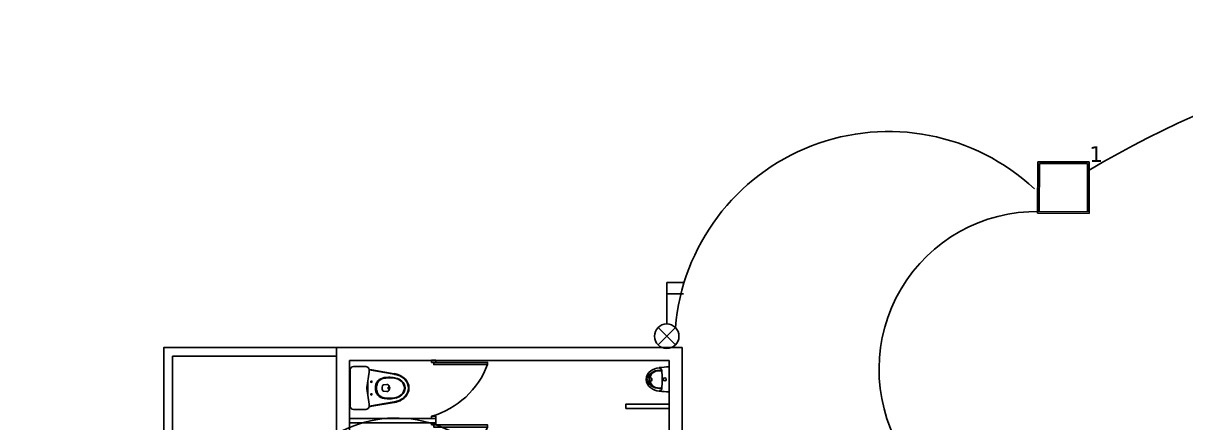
# Model space of a CAD drawing. Header units: metres. Extents: x -39 to 21688, y -24 to 9022.
# Drawn here: x 16.22 to 29.68, y 45.43 to 50.05 of the extents above; entities that cross this region are included whole.
import ezdxf

# ---------------------------------------------------------------- set-up
doc = ezdxf.new("R2010")
doc.units = ezdxf.units.M
doc.header["$MEASUREMENT"] = 0
doc.layers.add('a_sh_aparatos', color=4, linetype='Continuous', lineweight=18)
for name, color, linetype in [('AR-MOBILIRIO', 1, 'Continuous'), ('AR-MUROS', 6, 'Continuous'), ('AR-PUERTAS', 2, 'Continuous'), ('AR-VENTANAS', 2, 'Continuous'), ('E-quip', 2, 'Continuous'), ('S.H.', 2, 'Continuous')]:
    doc.layers.add(name, color=color, linetype=linetype)
doc.layers.add('DLX_TERR_LUM', color=7, linetype='Continuous', true_color=0xffd400)
doc.layers.add('DLX_TERR_LUMKEY_IDX', color=7, linetype='Continuous', true_color=0x969696)
doc.styles.add('TableTextStyle', font='')
doc.styles.get('TableTextStyle').set_extended_font_data('VERDANA.TTF')

# ---------------------------------------------------------------- blocks, each defined once
blk = doc.blocks.new('AR-PUERTA DE BAÑOS')
at = {"layer": 'AR-PUERTAS', "linetype": 'Continuous'}
for p, q in [((1106.12, 652.977), (1106.17, 652.977)), ((1106.12, 652.977), (1106.12, 652.952)), ((1106.17, 652.952), (1106.12, 652.952)), ((1106.17, 652.977), (1106.17, 652.952)), ((1106.17, 652.33), (1106.12, 652.33)), ((1106.12, 652.305), (1106.12, 652.33)), ((1106.12, 652.305), (1106.17, 652.305)), ((1106.17, 652.305), (1106.17, 652.33))]:
    blk.add_line(p, q, dxfattribs=at)
blk.add_lwpolyline([(1106.145, 652.952), (1106.768, 652.952), (1106.768, 652.927), (1106.145, 652.927)], close=True, dxfattribs=at)
blk.add_arc((1105.848, 653.275), 0.983, 286.0894, 339.29, dxfattribs=at)
blk = doc.blocks.new('1p-toppiece')
at = {"layer": 'AR-MOBILIRIO'}
for p, q in [((-0.532, 0.174), (-0.265, 0.22)), ((-0.232, 0.219), (-0.531, 0.169)), ((-0.232, 0.22), (-0.232, 0.195)), ((-0.205, 0.008), (-0.232, 0.195)), ((-0.047, 0.26), (-0.192, 0.26)), ((-0.007, 0.22), (-0.007, -0.214)), ((-0.485, 0.003), (-0.485, 0.003)), ((-0.485, 0.003), (-0.485, 0.003)), ((-0.485, 0.003), (-0.485, 0.003)), ((-0.485, 0.003), (-0.485, 0.003)), ((-0.485, 0.003), (-0.485, 0.003)), ((-0.485, 0.003), (-0.485, 0.003)), ((-0.485, 0.003), (-0.485, 0.003)), ((-0.485, 0.003), (-0.485, 0.003)), ((-0.406, 0.039), (-0.443, 0.044)), ((-0.218, 0.098), (-0.218, 0.003)), ((-0.218, -0.093), (-0.218, 0.003)), ((-0.406, -0.034), (-0.443, -0.039)), ((-0.232, -0.189), (-0.205, -0.003)), ((-0.532, -0.169), (-0.265, -0.215)), ((-0.232, -0.214), (-0.531, -0.163)), ((-0.232, -0.189), (-0.232, -0.214)), ((-0.047, -0.254), (-0.192, -0.254))]:
    blk.add_line(p, q, dxfattribs=at)
blk.add_lwpolyline([(-0.467, -0.009, 0.139005), (-0.464, -0.009, 0.107089), (-0.461, -0.006, 0.080212), (-0.46, -0.002, 0.06796), (-0.459, 0.003, 0.06796), (-0.46, 0.007, 0.080212), (-0.461, 0.011, 0.107089), (-0.464, 0.014, 0.139005), (-0.467, 0.015, 0.139005), (-0.47, 0.014, 0.107089), (-0.473, 0.011, 0.080212), (-0.474, 0.007, 0.06796), (-0.475, 0.003, 0.06796), (-0.474, -0.002, 0.080212), (-0.473, -0.006, 0.107089), (-0.47, -0.009, 0.139005)], format="xyb", close=True, dxfattribs=at)
for centre in [(-0.26, 0.078), (-0.26, -0.072)]:
    blk.add_circle(centre, 0.008, dxfattribs=at)
for centre, radius, start, end in [((-0.518, -0.034), 0.206, 106.927, 136.493), ((-0.518, -0.034), 0.2, 106.5054, 136.1127), ((-0.482, -0.117), 0.296, 99.7929, 108.8085), ((-0.482, -0.12), 0.292, 99.5848, 108.4322), ((-0.24, 0.073), 0.15, 87.0389, 99.7929), ((-0.192, 0.22), 0.04, 90, 180), ((-0.047, 0.22), 0.04, 0, 90), ((-0.545, -0.004), 0.165, 137.5273, 177.8064), ((-0.545, 0.009), 0.165, 182.1936, 222.4727), ((-0.545, -0.004), 0.159, 137.1746, 177.7477), ((-0.545, 0.009), 0.159, 182.2523, 222.8254), ((-0.541, -0.003), 0.122, 134.1142, 177.24), ((-0.541, 0.008), 0.122, 182.76, 225.8858), ((-0.541, -0.003), 0.115, 133.4423, 177.1285), ((-0.541, 0.008), 0.115, 182.8715, 226.5577), ((-0.519, -0.031), 0.157, 102.7254, 132.8308), ((-0.52, -0.03), 0.15, 101.8667, 132.1155), ((-0.482, -0.148), 0.279, 90.6669, 104.9929), ((-0.482, -0.156), 0.281, 90.6819, 104.1933), ((-0.474, -0.297), 0.428, 81.7587, 91.4179), ((-0.488, -0.362), 0.487, 81.705, 89.6761), ((-0.434, 0.003), 0.0456, 126.1832, 180), ((-0.434, 0.003), 0.0456, 180, 233.8168), ((-0.447, 0.019), 0.025, 82.2348, 126.1832), ((-0.434, -0.002), 0.123, 44.007, 82.2929), ((-0.431, -0.004), 0.132, 44.3018, 82.295), ((-0.408, 0.024), 0.015, 13.7696, 82.2348), ((-0.495, 0.003), 0.105, 0, 13.7696), ((-0.495, 0.003), 0.105, 346.2304, 0), ((-0.46, 0.006), 0.138, 358.6352, 34.0042), ((-0.46, -0.001), 0.138, 325.9958, 1.3648), ((-0.441, 0.008), 0.132, 357.4666, 37.446), ((-0.441, -0.003), 0.132, 322.554, 2.5334), ((-0.244, 0.003), 0.04, 351.6776, 8.3142), ((-0.518, 0.039), 0.206, 223.507, 253.073), ((-0.518, 0.039), 0.2, 223.8873, 253.4946), ((-0.519, 0.036), 0.157, 227.1692, 257.2746), ((-0.52, 0.036), 0.15, 227.8845, 258.1333), ((-0.482, 0.153), 0.279, 255.0071, 269.3331), ((-0.482, 0.161), 0.281, 255.8067, 269.3181), ((-0.488, 0.368), 0.487, 270.3239, 278.295), ((-0.474, 0.302), 0.428, 268.5821, 278.2413), ((-0.447, -0.014), 0.025, 233.8168, 277.7652), ((-0.434, 0.007), 0.123, 277.7071, 315.993), ((-0.431, 0.009), 0.132, 277.705, 315.6982), ((-0.408, -0.019), 0.015, 277.7652, 346.2304), ((-0.482, 0.122), 0.296, 251.1915, 260.2071), ((-0.482, 0.125), 0.292, 251.5678, 260.4152), ((-0.24, -0.067), 0.15, 260.2071, 272.966), ((-0.192, -0.214), 0.04, 180, 270), ((-0.047, -0.214), 0.04, 270, 360)]:
    blk.add_arc(centre, radius, start, end, dxfattribs=at)
blk = doc.blocks.new('UR-UR')
at = {"layer": 'AR-MOBILIRIO'}
blk.add_line((-0.145, 0), (0.145, 0), dxfattribs=at)
blk.add_circle((0, -0.05), 0.0175, dxfattribs=at)
for centre, radius, start, end in [((1.254, 0.053), 1.4, 182.1803, 186.902), ((0.083, -0.089), 0.22, 186.902, 214.3731), ((-0.105, -0.111), 0.025, 96.1787, 179.6284), ((0, -1.08), 1, 90, 96.1787), ((-0.08, -0.108), 0.025, 94.7005, 178.5474), ((0.055, -0.112), 0.16, 178.5474, 216.6603), ((0.04, -0.12), 0.14, 170.4634, 186.3292), ((-0.049, -0.105), 0.05, 162.6845, 170.4634), ((0, -1.08), 1, 83.8213, 90), ((-0.055, -0.112), 0.16, 323.3397, 1.4526), ((0.08, -0.108), 0.025, 1.4526, 85.2995), ((0.049, -0.105), 0.05, 9.5366, 17.3155), ((-0.04, -0.12), 0.14, 353.6708, 9.5366), ((-0.083, -0.089), 0.22, 325.6269, 353.098), ((0.105, -0.111), 0.025, 0.3716, 83.8213), ((-1.254, 0.053), 1.4, 353.098, 357.8197), ((0, -0.124), 0.1, 186.3292, 270), ((0, -0.145), 0.12, 214.3731, 270), ((0, -0.155), 0.09, 215.476, 270), ((0, -0.225), 0.025, 90, 170.5862), ((0, -0.124), 0.1, 270, 353.6708), ((0, -0.225), 0.025, 9.4138, 90), ((0, -0.155), 0.09, 270, 324.524), ((0, -0.145), 0.12, 270, 325.6269)]:
    blk.add_arc(centre, radius, start, end, dxfattribs=at)
blk = doc.blocks.new('2P+LAMP')
at = {"ltscale": 8}
for p, q in [((0, 5.99), (0, 26.17)), ((0, 26.17), (8.22, 26.17)), ((0, 20.59), (8.22, 20.59)), ((-4.23, 4.23), (4.23, -4.23)), ((4.23, 4.23), (-4.23, -4.23))]:
    blk.add_line(p, q, dxfattribs=at)
blk.add_ellipse((0, 0), major_axis=(-4.23, 4.23), ratio=1, start_param=3.926991, end_param=10.210176, dxfattribs=at)

msp = doc.modelspace()

# ---------------------------------------------------------------- linework, layer by layer
at = {"layer": 'AR-MUROS'}
for p, q in [((23.85, 46.29698), (19.85, 46.29698)), ((23.7, 46.14698), (20, 46.14698)), ((20.00012, 45.47509), (21.00012, 45.47509)), ((20.00012, 45.42509), (21.00012, 45.42509)), ((21.00012, 45.42509), (21.00012, 45.47509))]:
    msp.add_line(p, q, dxfattribs=at)
for points in [[(19.85, 46.29698), (17.85, 46.29698), (17.85, 46.19698)], [(17.85, 46.29698), (17.85, 45.29698), (17.95, 45.29698), (17.95, 46.19698)], [(17.95, 46.19698), (19.85, 46.19698)], [(19.85, 35.54888), (19.85, 46.29698)], [(23.85, 43.395), (23.85, 46.29698)], [(20, 41.07293), (20, 46.14698)], [(23.7, 43.395), (23.7, 46.14698)], [(23.70014, 45.59089), (23.20014, 45.59089), (23.20014, 45.64089), (23.70014, 45.64089)]]:
    msp.add_lwpolyline(points, dxfattribs=at)
at = {"layer": 'AR-PUERTAS'}
msp.add_circle((22.62406, 27.62249), 40.08066, dxfattribs=at)
at = {"layer": 'AR-VENTANAS'}
for centre, radius, start, end in [((34.40061, 38.51079), 11.4385, 59.700257, 120.671264), ((26.24236, 46.31671), 2.47825, 47.044505, 175.138925), ((27.9571, 46.04287), 1.82566, 89.056011, 269.953993), ((20.53944, 44.09877), 1.38073, 354.523247, 171.10442)]:
    msp.add_arc(centre, radius, start, end, dxfattribs=at)
at = {"layer": 'DLX_TERR_LUM'}
for points in [[(27.96901, 48.44534, 0), (27.96712, 47.84835, 0)], [(27.96712, 47.84835, 0), (27.96901, 48.44534, 0)], [(27.96712, 47.84835, 0), (27.96901, 48.44534, 0)], [(27.96901, 48.44534, 0), (27.96712, 47.84835, 0)], [(28.566, 48.44346, 0), (27.96901, 48.44534, 0)], [(27.96901, 48.44534, 0), (27.96901, 48.44534, 0)], [(27.96901, 48.44534, 0), (28.566, 48.44346, 0)], [(27.96901, 48.44534, 0), (27.96901, 48.44534, 0)], [(27.96901, 48.44534, 0), (28.566, 48.44346, 0)], [(28.566, 48.44346, 0), (27.96901, 48.44534, 0)], [(27.98894, 48.42528, 0), (27.98718, 47.86828, 0)], [(27.98718, 47.86828, 0), (27.98894, 48.42528, 0)], [(28.54594, 48.42352, 0), (27.98894, 48.42528, 0)], [(27.98894, 48.42528, 0), (28.54594, 48.42352, 0)], [(28.54418, 47.86652, 0), (28.54594, 48.42352, 0)], [(28.54594, 48.42352, 0), (28.54418, 47.86652, 0)], [(28.56411, 47.84646, 0), (28.566, 48.44346, 0)], [(28.566, 48.44346, 0), (28.56411, 47.84646, 0)], [(28.566, 48.44346, 0), (28.56411, 47.84646, 0)], [(28.56411, 47.84646, 0), (28.566, 48.44346, 0)], [(28.566, 48.44346, 0), (28.566, 48.44346, 0)], [(28.566, 48.44346, 0), (28.566, 48.44346, 0)], [(27.96712, 47.84835, 0), (27.96712, 47.84835, 0)], [(27.96712, 47.84835, 0), (28.56411, 47.84646, 0)], [(28.56411, 47.84646, 0), (27.96712, 47.84835, 0)], [(27.96712, 47.84835, 0), (27.96712, 47.84835, 0)], [(28.56411, 47.84646, 0), (27.96712, 47.84835, 0)], [(27.96712, 47.84835, 0), (28.56411, 47.84646, 0)], [(27.98718, 47.86828, 0), (28.54418, 47.86652, 0)], [(28.54418, 47.86652, 0), (27.98718, 47.86828, 0)], [(28.56411, 47.84646, 0), (28.56411, 47.84646, 0)], [(28.56411, 47.84646, 0), (28.56411, 47.84646, 0)]]:
    msp.add_polyline3d(points, dxfattribs=at)

# ---------------------------------------------------------------- block references
at = {"layer": 'a_sh_aparatos', "color": 1, "xscale": -1, "rotation": 270.1564548881514}
msp.add_blockref('UR-UR', (23.7004, 45.92694), dxfattribs=at)
at = {"layer": 'AR-MUROS'}
for p in [(-1085.17033, -606.82992), (-1085.17033, -607.55181)]:
    msp.add_blockref('AR-PUERTA DE BAÑOS', p, dxfattribs=at)
at = {"layer": 'E-quip', "xscale": 0.02374750326240379, "yscale": 0.02374750326240379, "zscale": 0.02374750326240379}
msp.add_blockref('2P+LAMP', (23.67246, 46.42615), dxfattribs=at)
at = {"layer": 'S.H.', "xscale": 0.9681450398693042, "yscale": 0.9681450398693042, "zscale": 0.9681450398693042, "rotation": 180}
msp.add_blockref('1p-toppiece', (20.00033, 45.82902), dxfattribs=at)

# ---------------------------------------------------------------- texts
at = {"layer": 'DLX_TERR_LUMKEY_IDX', "style": 'TableTextStyle'}
msp.add_text('1', height=0.18, dxfattribs=at).set_placement((28.566, 48.44346))

doc.saveas('drawing.dxf')
